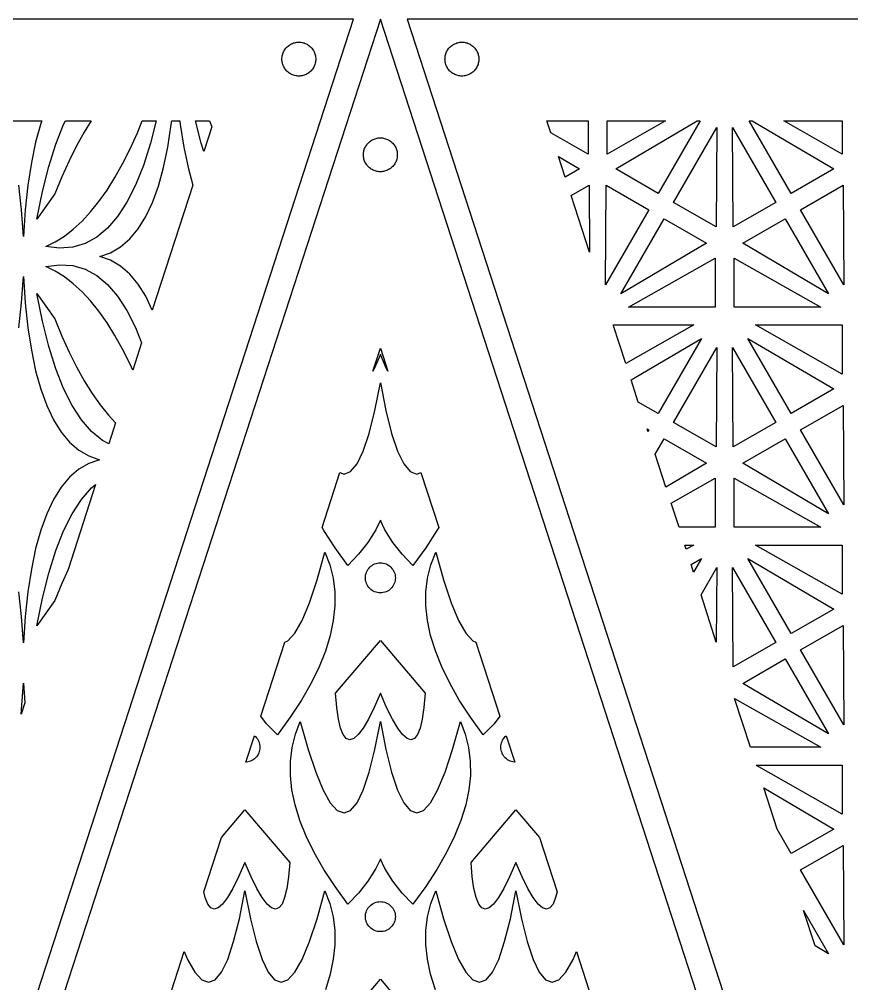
# Model space of a CAD drawing. Header units: metres. Extents: x 20 to 1108, y 20 to 485.
# Drawn here: x 912.1 to 1010.3, y 370.8 to 484.7 of the extents above; entities that cross this region are included whole.
import ezdxf

# ---------------------------------------------------------------- set-up
doc = ezdxf.new("R2010")
doc.units = ezdxf.units.M

msp = doc.modelspace()

# ---------------------------------------------------------------- linework, layer by layer
for p, q in [((951.544, 484.652), (801.544, 484.652)), ((876.544, 253.826), (951.544, 484.652)), ((954.698, 484.652), (879.698, 253.826)), ((1029.7, 253.826), (954.698, 484.652)), ((1107.85, 484.652), (957.853, 484.652)), ((957.853, 484.652), (1032.85, 253.826)), ((944, 481.639), (944.108, 481.703)), ((944.108, 481.703), (944.221, 481.76)), ((944.221, 481.76), (944.336, 481.81)), ((944.336, 481.81), (944.454, 481.853)), ((944.454, 481.853), (944.574, 481.888)), ((944.574, 481.888), (944.697, 481.915)), ((944.697, 481.915), (944.821, 481.935)), ((944.821, 481.935), (944.946, 481.946)), ((944.946, 481.946), (945.072, 481.95)), ((945.072, 481.95), (945.197, 481.946)), ((945.197, 481.946), (945.322, 481.935)), ((945.322, 481.935), (945.446, 481.915)), ((945.446, 481.915), (945.569, 481.888)), ((945.569, 481.888), (945.689, 481.853)), ((945.689, 481.853), (945.808, 481.81)), ((945.808, 481.81), (945.924, 481.76)), ((945.924, 481.76), (946.035, 481.703)), ((946.035, 481.703), (946.144, 481.639)), ((963.253, 481.639), (963.361, 481.703)), ((963.361, 481.703), (963.473, 481.76)), ((963.473, 481.76), (963.589, 481.81)), ((963.589, 481.81), (963.707, 481.853)), ((963.707, 481.853), (963.827, 481.888)), ((963.827, 481.888), (963.95, 481.915)), ((963.95, 481.915), (964.074, 481.935)), ((964.074, 481.935), (964.199, 481.946)), ((964.199, 481.946), (964.324, 481.95)), ((964.324, 481.95), (964.45, 481.946)), ((964.45, 481.946), (964.575, 481.935)), ((964.575, 481.935), (964.699, 481.915)), ((964.699, 481.915), (964.822, 481.888)), ((964.822, 481.888), (964.942, 481.853)), ((964.942, 481.853), (965.061, 481.81)), ((965.061, 481.81), (965.176, 481.76)), ((965.176, 481.76), (965.288, 481.703)), ((965.288, 481.703), (965.397, 481.639)), ((943.135, 480.447), (943.17, 480.569)), ((943.17, 480.569), (943.212, 480.687)), ((943.212, 480.687), (943.262, 480.802)), ((943.262, 480.802), (943.319, 480.913)), ((943.319, 480.913), (943.383, 481.022)), ((943.383, 481.022), (943.454, 481.126)), ((943.454, 481.126), (943.53, 481.225)), ((943.53, 481.225), (943.614, 481.319)), ((943.614, 481.319), (943.703, 481.408)), ((943.703, 481.408), (943.797, 481.491)), ((943.797, 481.491), (943.896, 481.569)), ((943.896, 481.569), (944, 481.639)), ((946.144, 481.639), (946.247, 481.569)), ((946.247, 481.569), (946.347, 481.491)), ((946.347, 481.491), (946.441, 481.408)), ((946.441, 481.408), (946.529, 481.319)), ((946.529, 481.319), (946.613, 481.225)), ((946.613, 481.225), (946.689, 481.126)), ((946.689, 481.126), (946.761, 481.022)), ((946.761, 481.022), (946.824, 480.913)), ((946.824, 480.913), (946.882, 480.802)), ((946.882, 480.802), (946.932, 480.687)), ((946.932, 480.687), (946.974, 480.569)), ((946.974, 480.569), (947.009, 480.447)), ((962.388, 480.447), (962.423, 480.569)), ((962.423, 480.569), (962.465, 480.687)), ((962.465, 480.687), (962.515, 480.802)), ((962.515, 480.802), (962.572, 480.913)), ((962.572, 480.913), (962.636, 481.022)), ((962.636, 481.022), (962.707, 481.126)), ((962.707, 481.126), (962.783, 481.225)), ((962.783, 481.225), (962.867, 481.319)), ((962.867, 481.319), (962.955, 481.408)), ((962.955, 481.408), (963.05, 481.491)), ((963.05, 481.491), (963.149, 481.569)), ((963.149, 481.569), (963.253, 481.639)), ((965.397, 481.639), (965.5, 481.569)), ((965.5, 481.569), (965.6, 481.491)), ((965.6, 481.491), (965.693, 481.408)), ((965.693, 481.408), (965.782, 481.319)), ((965.782, 481.319), (965.866, 481.225)), ((965.866, 481.225), (965.942, 481.126)), ((965.942, 481.126), (966.014, 481.022)), ((966.014, 481.022), (966.077, 480.913)), ((966.077, 480.913), (966.135, 480.802)), ((966.135, 480.802), (966.185, 480.687)), ((966.185, 480.687), (966.227, 480.569)), ((966.227, 480.569), (966.262, 480.447)), ((943.072, 479.95), (943.076, 480.075)), ((943.076, 479.824), (943.072, 479.95)), ((943.076, 480.075), (943.088, 480.201)), ((943.088, 479.699), (943.076, 479.824)), ((943.088, 480.201), (943.107, 480.325)), ((943.107, 479.575), (943.088, 479.699)), ((943.107, 480.325), (943.135, 480.447)), ((943.135, 479.453), (943.107, 479.575)), ((943.17, 479.332), (943.135, 479.453)), ((947.009, 479.453), (946.974, 479.332)), ((947.009, 480.447), (947.036, 480.325)), ((947.036, 479.575), (947.009, 479.453)), ((947.036, 480.325), (947.056, 480.201)), ((947.056, 479.699), (947.036, 479.575)), ((947.056, 480.201), (947.067, 480.075)), ((947.067, 479.824), (947.056, 479.699)), ((947.067, 480.075), (947.072, 479.95)), ((947.072, 479.95), (947.067, 479.824)), ((962.324, 479.95), (962.329, 480.075)), ((962.329, 479.824), (962.324, 479.95)), ((962.329, 480.075), (962.341, 480.201)), ((962.341, 479.699), (962.329, 479.824)), ((962.341, 480.201), (962.36, 480.325)), ((962.36, 479.575), (962.341, 479.699)), ((962.36, 480.325), (962.388, 480.447)), ((962.388, 479.453), (962.36, 479.575)), ((962.423, 479.332), (962.388, 479.453)), ((966.262, 479.453), (966.227, 479.332)), ((966.262, 480.447), (966.289, 480.325)), ((966.289, 479.575), (966.262, 479.453)), ((966.289, 480.325), (966.309, 480.201)), ((966.309, 479.699), (966.289, 479.575)), ((966.309, 480.201), (966.32, 480.075)), ((966.32, 479.824), (966.309, 479.699)), ((966.32, 480.075), (966.324, 479.95)), ((966.324, 479.95), (966.32, 479.824)), ((943.212, 479.214), (943.17, 479.332)), ((943.262, 479.099), (943.212, 479.214)), ((943.319, 478.986), (943.262, 479.099)), ((943.383, 478.878), (943.319, 478.986)), ((943.454, 478.775), (943.383, 478.878)), ((943.53, 478.675), (943.454, 478.775)), ((943.614, 478.581), (943.53, 478.675)), ((943.703, 478.492), (943.614, 478.581)), ((943.797, 478.409), (943.703, 478.492)), ((943.896, 478.332), (943.797, 478.409)), ((944, 478.262), (943.896, 478.332)), ((944.108, 478.197), (944, 478.262)), ((946.144, 478.262), (946.035, 478.197)), ((946.247, 478.332), (946.144, 478.262)), ((946.347, 478.409), (946.247, 478.332)), ((946.441, 478.492), (946.347, 478.409)), ((946.529, 478.581), (946.441, 478.492)), ((946.613, 478.675), (946.529, 478.581)), ((946.689, 478.775), (946.613, 478.675)), ((946.761, 478.878), (946.689, 478.775)), ((946.824, 478.986), (946.761, 478.878)), ((946.882, 479.099), (946.824, 478.986)), ((946.932, 479.214), (946.882, 479.099)), ((946.974, 479.332), (946.932, 479.214)), ((962.465, 479.214), (962.423, 479.332)), ((962.515, 479.099), (962.465, 479.214)), ((962.572, 478.986), (962.515, 479.099)), ((962.636, 478.878), (962.572, 478.986)), ((962.707, 478.775), (962.636, 478.878)), ((962.783, 478.675), (962.707, 478.775)), ((962.867, 478.581), (962.783, 478.675)), ((962.955, 478.492), (962.867, 478.581)), ((963.05, 478.409), (962.955, 478.492)), ((963.149, 478.332), (963.05, 478.409)), ((963.253, 478.262), (963.149, 478.332)), ((963.361, 478.197), (963.253, 478.262)), ((965.397, 478.262), (965.288, 478.197)), ((965.5, 478.332), (965.397, 478.262)), ((965.6, 478.409), (965.5, 478.332)), ((965.693, 478.492), (965.6, 478.409)), ((965.782, 478.581), (965.693, 478.492)), ((965.866, 478.675), (965.782, 478.581)), ((965.942, 478.775), (965.866, 478.675)), ((966.014, 478.878), (965.942, 478.775)), ((966.077, 478.986), (966.014, 478.878)), ((966.135, 479.099), (966.077, 478.986)), ((966.185, 479.214), (966.135, 479.099)), ((966.227, 479.332), (966.185, 479.214)), ((944.221, 478.141), (944.108, 478.197)), ((944.336, 478.091), (944.221, 478.141)), ((944.454, 478.048), (944.336, 478.091)), ((944.574, 478.013), (944.454, 478.048)), ((944.697, 477.986), (944.574, 478.013)), ((944.821, 477.966), (944.697, 477.986)), ((944.946, 477.954), (944.821, 477.966)), ((945.072, 477.95), (944.946, 477.954)), ((945.197, 477.954), (945.072, 477.95)), ((945.322, 477.966), (945.197, 477.954)), ((945.446, 477.986), (945.322, 477.966)), ((945.569, 478.013), (945.446, 477.986)), ((945.689, 478.048), (945.569, 478.013)), ((945.808, 478.091), (945.689, 478.048)), ((945.924, 478.141), (945.808, 478.091)), ((946.035, 478.197), (945.924, 478.141)), ((963.473, 478.141), (963.361, 478.197)), ((963.589, 478.091), (963.473, 478.141)), ((963.707, 478.048), (963.589, 478.091)), ((963.827, 478.013), (963.707, 478.048)), ((963.95, 477.986), (963.827, 478.013)), ((964.074, 477.966), (963.95, 477.986)), ((964.199, 477.954), (964.074, 477.966)), ((964.324, 477.95), (964.199, 477.954)), ((964.45, 477.954), (964.324, 477.95)), ((964.575, 477.966), (964.45, 477.954)), ((964.699, 477.986), (964.575, 477.966)), ((964.822, 478.013), (964.699, 477.986)), ((964.942, 478.048), (964.822, 478.013)), ((965.061, 478.091), (964.942, 478.048)), ((965.176, 478.141), (965.061, 478.091)), ((965.288, 478.197), (965.176, 478.141)), ((910.373, 472.652), (914.715, 472.652)), ((914.715, 472.652), (914.602, 472.34)), ((917.296, 472.244), (917.501, 472.652)), ((917.501, 472.652), (920.554, 472.652)), ((920.554, 472.652), (919.727, 471.333)), ((926.01, 471.252), (926.584, 472.652)), ((926.584, 472.652), (928.212, 472.652)), ((928.212, 472.652), (927.552, 470.033)), ((930.012, 472.241), (930.057, 472.652)), ((930.057, 472.652), (931.03, 472.652)), ((931.03, 472.652), (931.074, 472.241)), ((933.535, 470.034), (932.875, 472.652)), ((932.875, 472.652), (934.503, 472.652)), ((934.503, 472.652), (934.796, 471.94)), ((974.828, 471.239), (974.369, 472.652)), ((974.369, 472.652), (979.236, 472.652)), ((979.236, 472.652), (979.236, 468.742)), ((981.469, 472.652), (988.371, 472.652)), ((988.371, 472.652), (981.469, 468.742)), ((981.469, 468.742), (981.469, 472.652)), ((982.483, 466.984), (992.122, 472.652)), ((992.448, 472.652), (987.502, 464.086)), ((992.122, 472.652), (992.448, 472.652)), ((998.257, 472.652), (998.583, 472.652)), ((1003.2, 464.086), (998.257, 472.652)), ((998.583, 472.652), (1008.22, 466.984)), ((1002.33, 472.652), (1009.24, 472.652)), ((1009.24, 468.742), (1002.33, 472.652)), ((1009.24, 472.652), (1009.24, 468.742)), ((914.602, 472.34), (913.996, 470.162)), ((916.371, 469.916), (917.296, 472.244)), ((929.6, 469.569), (930.012, 472.241)), ((931.074, 472.241), (931.487, 469.569)), ((934.796, 471.94), (933.852, 469.033)), ((989.319, 463.036), (994.433, 471.894)), ((994.433, 471.894), (994.337, 460.141)), ((996.273, 471.894), (1001.39, 463.036)), ((996.368, 460.141), (996.273, 471.894)), ((919.727, 471.333), (918.818, 469.708)), ((925.151, 469.358), (926.01, 471.252)), ((953.523, 470.271), (953.627, 470.341)), ((953.627, 470.341), (953.734, 470.405)), ((953.734, 470.405), (953.847, 470.462)), ((953.847, 470.462), (953.962, 470.512)), ((953.962, 470.512), (954.08, 470.554)), ((954.08, 470.554), (954.201, 470.589)), ((954.201, 470.589), (954.323, 470.617)), ((954.323, 470.617), (954.447, 470.636)), ((954.447, 470.636), (954.572, 470.649)), ((954.572, 470.649), (954.698, 470.652)), ((954.698, 470.652), (954.824, 470.649)), ((954.824, 470.649), (954.949, 470.636)), ((954.949, 470.636), (955.073, 470.617)), ((955.073, 470.617), (955.195, 470.589)), ((955.195, 470.589), (955.316, 470.554)), ((955.316, 470.554), (955.435, 470.512)), ((955.435, 470.512), (955.55, 470.462)), ((955.55, 470.462), (955.662, 470.405)), ((955.662, 470.405), (955.77, 470.341)), ((955.77, 470.341), (955.874, 470.271)), ((979.236, 468.742), (974.828, 471.239)), ((913.996, 470.162), (913.487, 467.736)), ((915.535, 467.271), (916.371, 469.916)), ((918.818, 469.708), (917.936, 467.947)), ((924.269, 467.597), (925.151, 469.358)), ((927.552, 470.033), (926.716, 467.389)), ((929.091, 467.143), (929.6, 469.569)), ((931.487, 469.569), (931.996, 467.143)), ((933.852, 469.033), (933.535, 470.034)), ((952.733, 469.027), (952.761, 469.151)), ((952.761, 469.151), (952.796, 469.271)), ((952.796, 469.271), (952.839, 469.388)), ((952.839, 469.388), (952.889, 469.504)), ((952.889, 469.504), (952.945, 469.616)), ((952.945, 469.616), (953.01, 469.725)), ((953.01, 469.725), (953.08, 469.828)), ((953.08, 469.828), (953.157, 469.927)), ((953.157, 469.927), (953.24, 470.022)), ((953.24, 470.022), (953.329, 470.11)), ((953.329, 470.11), (953.424, 470.193)), ((953.424, 470.193), (953.523, 470.271)), ((955.874, 470.271), (955.973, 470.193)), ((955.973, 470.193), (956.067, 470.11)), ((956.067, 470.11), (956.156, 470.022)), ((956.156, 470.022), (956.239, 469.927)), ((956.239, 469.927), (956.316, 469.828)), ((956.316, 469.828), (956.387, 469.725)), ((956.387, 469.725), (956.451, 469.616)), ((956.451, 469.616), (956.508, 469.504)), ((956.508, 469.504), (956.558, 469.388)), ((956.558, 469.388), (956.601, 469.271)), ((956.601, 469.271), (956.636, 469.151)), ((956.636, 469.151), (956.663, 469.027)), ((952.698, 468.652), (952.702, 468.778)), ((952.702, 468.527), (952.698, 468.652)), ((952.702, 468.778), (952.714, 468.903)), ((952.714, 468.402), (952.702, 468.527)), ((952.714, 468.903), (952.733, 469.027)), ((952.733, 468.277), (952.714, 468.402)), ((952.761, 468.155), (952.733, 468.277)), ((952.796, 468.034), (952.761, 468.155)), ((952.839, 467.916), (952.796, 468.034)), ((956.601, 468.034), (956.558, 467.916)), ((956.636, 468.155), (956.601, 468.034)), ((956.663, 468.277), (956.636, 468.155)), ((956.663, 469.027), (956.683, 468.903)), ((956.683, 468.402), (956.663, 468.277)), ((956.683, 468.903), (956.694, 468.778)), ((956.694, 468.527), (956.683, 468.402)), ((956.694, 468.778), (956.698, 468.652)), ((956.698, 468.652), (956.694, 468.527)), ((975.736, 468.444), (978.221, 466.984)), ((976.528, 466.006), (975.736, 468.444)), ((913.487, 467.736), (913.075, 465.064)), ((914.789, 464.309), (915.535, 467.271)), ((917.936, 467.947), (917.078, 466.053)), ((923.36, 465.972), (924.269, 467.597)), ((926.716, 467.389), (925.792, 465.06)), ((928.486, 464.964), (929.091, 467.143)), ((931.996, 467.143), (932.568, 465.084)), ((952.889, 467.801), (952.839, 467.916)), ((952.945, 467.69), (952.889, 467.801)), ((953.01, 467.581), (952.945, 467.69)), ((953.08, 467.478), (953.01, 467.581)), ((953.157, 467.377), (953.08, 467.478)), ((953.24, 467.283), (953.157, 467.377)), ((953.329, 467.194), (953.24, 467.283)), ((953.424, 467.111), (953.329, 467.194)), ((953.523, 467.034), (953.424, 467.111)), ((953.627, 466.964), (953.523, 467.034)), ((953.734, 466.901), (953.627, 466.964)), ((953.847, 466.843), (953.734, 466.901)), ((955.662, 466.901), (955.55, 466.843)), ((955.77, 466.964), (955.662, 466.901)), ((955.874, 467.034), (955.77, 466.964)), ((955.973, 467.111), (955.874, 467.034)), ((956.067, 467.194), (955.973, 467.111)), ((956.156, 467.283), (956.067, 467.194)), ((956.239, 467.377), (956.156, 467.283)), ((956.316, 467.478), (956.239, 467.377)), ((956.387, 467.581), (956.316, 467.478)), ((956.451, 467.69), (956.387, 467.581)), ((956.508, 467.801), (956.451, 467.69)), ((956.558, 467.916), (956.508, 467.801)), ((978.221, 466.984), (976.528, 466.006)), ((987.502, 464.086), (982.483, 466.984)), ((1008.22, 466.984), (1003.2, 464.086)), ((917.078, 466.053), (916.245, 464.024)), ((922.427, 464.481), (923.36, 465.972)), ((953.962, 466.793), (953.847, 466.843)), ((954.08, 466.75), (953.962, 466.793)), ((954.201, 466.715), (954.08, 466.75)), ((954.323, 466.689), (954.201, 466.715)), ((954.447, 466.668), (954.323, 466.689)), ((954.572, 466.656), (954.447, 466.668)), ((954.698, 466.652), (954.572, 466.656)), ((954.824, 466.656), (954.698, 466.652)), ((954.949, 466.668), (954.824, 466.656)), ((955.073, 466.689), (954.949, 466.668)), ((955.195, 466.715), (955.073, 466.689)), ((955.316, 466.75), (955.195, 466.715)), ((955.435, 466.793), (955.316, 466.75)), ((955.55, 466.843), (955.435, 466.793)), ((912.328, 462.143), (912.013, 465.064)), ((913.075, 465.064), (912.76, 462.143)), ((925.792, 465.06), (924.778, 463.049)), ((932.568, 465.084), (927.767, 450.307)), ((927.784, 463.034), (928.486, 464.964)), ((977.233, 463.836), (979.337, 465.05)), ((979.337, 465.05), (979.401, 457.166)), ((981.273, 453.296), (981.368, 465.05)), ((981.368, 465.05), (986.386, 462.153)), ((1004.32, 462.153), (1009.34, 465.05)), ((1009.34, 465.05), (1009.43, 453.296)), ((914.135, 461.043), (914.789, 464.309)), ((916.245, 464.024), (914.135, 461.043)), ((921.468, 463.125), (922.427, 464.481)), ((979.401, 457.166), (977.233, 463.836)), ((920.484, 461.905), (921.468, 463.125)), ((924.778, 463.049), (923.675, 461.354)), ((926.986, 461.351), (927.784, 463.034)), ((994.337, 460.141), (989.319, 463.036)), ((1001.39, 463.036), (996.368, 460.141)), ((912.544, 459.021), (912.328, 462.143)), ((912.76, 462.143), (912.544, 459.021)), ((919.476, 460.819), (920.484, 461.905)), ((923.675, 461.354), (922.484, 459.975)), ((926.091, 459.915), (926.986, 461.351)), ((986.386, 462.153), (981.273, 453.296)), ((1009.43, 453.296), (1004.32, 462.153)), ((918.441, 459.869), (919.476, 460.819)), ((983.089, 452.247), (988.203, 461.104)), ((988.203, 461.104), (993.222, 458.207)), ((997.484, 458.207), (1002.5, 461.104)), ((1002.5, 461.104), (1007.62, 452.247)), ((916.299, 458.374), (917.383, 459.054)), ((917.383, 459.054), (918.441, 459.869)), ((921.203, 458.914), (919.833, 458.169)), ((922.484, 459.975), (921.203, 458.914)), ((925.1, 458.728), (926.091, 459.915)), ((915.199, 457.833), (916.299, 458.374)), ((916.826, 457.629), (915.199, 457.833)), ((919.833, 458.169), (918.375, 457.741)), ((922.826, 457.094), (924.011, 457.787)), ((924.011, 457.787), (925.1, 458.728)), ((993.222, 458.207), (983.089, 452.247)), ((1007.62, 452.247), (997.484, 458.207)), ((918.375, 457.741), (916.826, 457.629)), ((921.554, 456.652), (922.826, 457.094)), ((922.826, 456.21), (921.554, 456.652)), ((915.199, 455.471), (916.826, 455.675)), ((916.826, 455.675), (918.375, 455.564)), ((918.375, 455.564), (919.833, 455.136)), ((924.011, 455.518), (922.826, 456.21)), ((925.1, 454.577), (924.011, 455.518)), ((984.009, 450.653), (994.236, 456.447)), ((994.236, 456.447), (994.236, 450.653)), ((996.469, 450.653), (996.469, 456.447)), ((996.469, 456.447), (1006.7, 450.653)), ((916.299, 454.931), (915.199, 455.471)), ((917.384, 454.25), (916.299, 454.931)), ((919.833, 455.136), (921.203, 454.391)), ((921.203, 454.391), (922.484, 453.329)), ((926.092, 453.39), (925.1, 454.577)), ((912.328, 451.162), (912.544, 454.283)), ((912.544, 454.283), (912.76, 451.162)), ((918.441, 453.435), (917.384, 454.25)), ((919.477, 452.485), (918.441, 453.435)), ((922.484, 453.329), (923.675, 451.951)), ((926.986, 451.953), (926.092, 453.39)), ((914.789, 448.996), (914.135, 452.262)), ((914.135, 452.262), (916.245, 449.281)), ((920.484, 451.4), (919.477, 452.485)), ((912.013, 448.241), (912.328, 451.162)), ((912.76, 451.162), (913.075, 448.241)), ((921.469, 450.179), (920.484, 451.4)), ((923.675, 451.951), (924.778, 450.256)), ((927.767, 450.307), (926.986, 451.953)), ((922.427, 448.823), (921.469, 450.179)), ((924.778, 450.256), (925.792, 448.244)), ((994.236, 450.653), (984.009, 450.653)), ((1006.7, 450.653), (996.469, 450.653)), ((915.535, 446.034), (914.789, 448.996)), ((916.245, 449.281), (917.078, 447.253)), ((923.36, 447.333), (922.427, 448.823)), ((913.075, 448.241), (913.487, 445.569)), ((925.792, 448.244), (926.509, 446.437)), ((982.199, 448.556), (991.696, 448.556)), ((983.675, 444.012), (982.199, 448.556)), ((991.696, 448.556), (983.675, 444.012)), ((999.009, 448.556), (1009.24, 448.556)), ((1009.24, 442.762), (999.009, 448.556)), ((1009.24, 448.556), (1009.24, 442.762)), ((917.078, 447.253), (917.936, 445.358)), ((924.269, 445.707), (923.36, 447.333)), ((926.509, 446.437), (925.471, 443.241)), ((984.305, 442.073), (992.616, 446.962)), ((992.616, 446.962), (987.502, 438.105)), ((998.089, 446.962), (1008.22, 441.002)), ((1003.2, 438.105), (998.089, 446.962)), ((913.487, 445.569), (913.996, 443.143)), ((916.371, 443.389), (915.535, 446.034)), ((917.936, 445.358), (918.818, 443.598)), ((925.151, 443.947), (924.269, 445.707)), ((953.818, 443.112), (954.698, 445.819)), ((954.698, 445.819), (955.578, 443.112)), ((989.319, 437.056), (994.433, 445.912)), ((994.433, 445.912), (994.337, 434.159)), ((996.273, 445.912), (1001.39, 437.056)), ((996.368, 434.159), (996.273, 445.912)), ((954.694, 445.075), (953.959, 443.397)), ((954.697, 445.085), (954.694, 445.093)), ((954.694, 445.093), (954.694, 445.075)), ((954.702, 445.095), (954.697, 445.085)), ((954.702, 445.074), (954.702, 445.095)), ((955.438, 443.397), (954.702, 445.074)), ((913.996, 443.143), (914.602, 440.964)), ((917.296, 441.061), (916.371, 443.389)), ((918.818, 443.598), (919.727, 441.972)), ((925.471, 443.241), (925.151, 443.947)), ((953.959, 443.397), (953.818, 443.112)), ((955.578, 443.112), (955.438, 443.397)), ((919.727, 441.972), (920.66, 440.482)), ((985.153, 439.461), (984.305, 442.073)), ((914.602, 440.964), (915.304, 439.034)), ((918.309, 439.049), (917.296, 441.061)), ((954.049, 438.451), (954.698, 441.732)), ((954.698, 441.732), (955.348, 438.452)), ((1008.22, 441.002), (1003.2, 438.105)), ((920.66, 440.482), (921.619, 439.126)), ((915.304, 439.034), (916.102, 437.351)), ((919.412, 437.354), (918.309, 439.049)), ((921.619, 439.126), (922.602, 437.905)), ((953.371, 435.751), (954.049, 438.451)), ((955.348, 438.452), (956.025, 435.752)), ((987.502, 438.105), (985.153, 439.461)), ((1004.32, 436.172), (1009.34, 439.069)), ((1009.34, 439.069), (1009.43, 427.316)), ((916.102, 437.351), (916.996, 435.915)), ((920.603, 435.975), (919.412, 437.354)), ((922.602, 437.905), (923.443, 437.001)), ((923.443, 437.001), (922.633, 434.507)), ((986.185, 436.288), (986.386, 436.172)), ((986.281, 435.991), (986.185, 436.288)), ((986.386, 436.172), (986.281, 435.991)), ((994.337, 434.159), (989.319, 437.056)), ((1001.39, 437.056), (996.368, 434.159)), ((1009.43, 427.316), (1004.32, 436.172)), ((916.996, 435.915), (917.988, 434.728)), ((921.885, 434.914), (920.603, 435.975)), ((952.669, 433.651), (953.371, 435.751)), ((956.025, 435.752), (956.728, 433.652)), ((987.153, 433.306), (988.203, 435.123)), ((988.203, 435.123), (993.222, 432.226)), ((997.484, 432.226), (1002.5, 435.123)), ((1002.5, 435.123), (1007.62, 426.266)), ((917.988, 434.728), (919.076, 433.787)), ((922.633, 434.507), (921.885, 434.914)), ((919.076, 433.787), (920.262, 433.094)), ((920.262, 433.094), (921.534, 432.652)), ((951.942, 432.151), (952.669, 433.651)), ((956.728, 433.652), (957.454, 432.151)), ((988.422, 429.402), (987.153, 433.306)), ((920.262, 432.21), (919.076, 431.518)), ((921.534, 432.652), (920.262, 432.21)), ((951.19, 431.25), (951.942, 432.151)), ((957.454, 432.151), (958.206, 431.25)), ((993.222, 432.226), (988.422, 429.402)), ((1007.62, 426.266), (997.484, 432.226)), ((917.988, 430.577), (916.996, 429.389)), ((919.076, 431.518), (917.988, 430.577)), ((947.814, 424.63), (949.926, 431.131)), ((949.926, 431.131), (950.412, 430.949)), ((950.412, 430.949), (951.19, 431.25)), ((958.206, 431.25), (958.984, 430.949)), ((958.984, 430.949), (959.471, 431.131)), ((959.471, 431.131), (961.583, 424.63)), ((989.034, 427.52), (994.236, 430.467)), ((994.236, 430.467), (994.236, 424.673)), ((996.469, 424.673), (996.469, 430.467)), ((996.469, 430.467), (1006.7, 424.673)), ((916.996, 429.389), (916.102, 427.953)), ((921.079, 429.723), (917.817, 419.686)), ((919.412, 427.951), (920.603, 429.33)), ((920.603, 429.33), (921.079, 429.723)), ((916.102, 427.953), (915.304, 426.271)), ((918.31, 426.257), (919.412, 427.951)), ((989.959, 424.673), (989.034, 427.52)), ((915.304, 426.271), (914.602, 424.34)), ((917.296, 424.244), (918.31, 426.257)), ((954.694, 425.493), (954.165, 424.387)), ((954.697, 425.5), (954.694, 425.508)), ((954.694, 425.508), (954.694, 425.493)), ((954.702, 425.511), (954.697, 425.5)), ((954.702, 425.49), (954.702, 425.511)), ((955.231, 424.387), (954.702, 425.49)), ((914.602, 424.34), (913.996, 422.162)), ((916.371, 421.916), (917.296, 424.244)), ((948.017, 424.276), (947.814, 424.63)), ((949.341, 422.241), (948.017, 424.276)), ((954.165, 424.387), (953.234, 422.891)), ((956.161, 422.892), (955.231, 424.387)), ((961.379, 424.275), (960.055, 422.24)), ((961.583, 424.63), (961.379, 424.275)), ((994.236, 424.673), (989.959, 424.673)), ((1006.7, 424.673), (996.469, 424.673)), ((953.234, 422.891), (952.129, 421.481)), ((957.268, 421.481), (956.161, 422.892)), ((990.641, 422.574), (991.696, 422.574)), ((990.805, 422.069), (990.641, 422.574)), ((991.696, 422.574), (990.805, 422.069)), ((999.009, 422.574), (1009.24, 422.574)), ((1009.24, 416.78), (999.009, 422.574)), ((1009.24, 422.574), (1009.24, 416.78)), ((913.996, 422.162), (913.487, 419.736)), ((915.535, 419.271), (916.371, 421.916)), ((947.233, 418.451), (948.153, 421.74)), ((948.153, 421.74), (948.729, 420.237)), ((950.854, 420.159), (949.341, 422.241)), ((952.129, 421.481), (950.854, 420.159)), ((958.544, 420.159), (957.268, 421.481)), ((960.055, 422.24), (958.544, 420.159)), ((960.668, 420.238), (961.243, 421.74)), ((961.243, 421.74), (962.163, 418.451)), ((948.729, 420.237), (949.117, 418.671)), ((953.713, 420.173), (953.862, 420.263)), ((953.862, 420.263), (954.021, 420.337)), ((954.021, 420.337), (954.184, 420.397)), ((954.184, 420.397), (954.354, 420.44)), ((954.354, 420.44), (954.524, 420.464)), ((954.524, 420.464), (954.698, 420.474)), ((954.698, 420.474), (954.872, 420.464)), ((954.872, 420.464), (955.044, 420.44)), ((955.044, 420.44), (955.213, 420.397)), ((955.213, 420.397), (955.376, 420.337)), ((955.376, 420.337), (955.534, 420.263)), ((955.534, 420.263), (955.684, 420.173)), ((960.279, 418.671), (960.668, 420.238)), ((991.392, 420.262), (992.616, 420.982)), ((991.684, 419.365), (991.392, 420.262)), ((992.616, 420.982), (991.684, 419.365)), ((998.089, 420.982), (1008.22, 415.022)), ((1003.2, 412.124), (998.089, 420.982)), ((913.487, 419.736), (913.075, 417.063)), ((914.789, 416.309), (915.535, 419.271)), ((917.817, 419.686), (917.078, 418.052)), ((952.96, 419.046), (953.002, 419.214)), ((953.002, 419.214), (953.061, 419.378)), ((953.061, 419.378), (953.135, 419.535)), ((953.135, 419.535), (953.225, 419.685)), ((953.225, 419.685), (953.328, 419.825)), ((953.328, 419.825), (953.444, 419.953)), ((953.444, 419.953), (953.574, 420.07)), ((953.574, 420.07), (953.713, 420.173)), ((955.684, 420.173), (955.822, 420.07)), ((955.822, 420.07), (955.952, 419.953)), ((955.952, 419.953), (956.068, 419.825)), ((956.068, 419.825), (956.172, 419.685)), ((956.172, 419.685), (956.262, 419.535)), ((956.262, 419.535), (956.336, 419.378)), ((956.336, 419.378), (956.395, 419.214)), ((956.395, 419.214), (956.438, 419.045)), ((992.556, 416.681), (994.433, 419.932)), ((994.433, 419.932), (994.361, 411.123)), ((996.273, 419.932), (1001.39, 411.075)), ((996.368, 408.179), (996.273, 419.932)), ((917.078, 418.052), (916.245, 416.023)), ((946.335, 415.75), (947.233, 418.451)), ((949.117, 418.671), (949.316, 417.053)), ((952.926, 418.7), (952.935, 418.874)), ((952.934, 418.526), (952.926, 418.7)), ((952.959, 418.355), (952.934, 418.526)), ((952.935, 418.874), (952.96, 419.046)), ((953.002, 418.186), (952.959, 418.355)), ((953.061, 418.023), (953.002, 418.186)), ((953.135, 417.863), (953.061, 418.023)), ((956.336, 418.022), (956.262, 417.863)), ((956.395, 418.186), (956.336, 418.022)), ((956.437, 418.354), (956.395, 418.186)), ((956.462, 418.526), (956.437, 418.354)), ((956.438, 419.045), (956.463, 418.873)), ((956.471, 418.7), (956.462, 418.526)), ((956.463, 418.873), (956.471, 418.7)), ((960.08, 417.054), (960.279, 418.671)), ((962.163, 418.451), (963.062, 415.751)), ((912.328, 414.142), (912.013, 417.063)), ((913.075, 417.063), (912.76, 414.143)), ((949.316, 417.053), (949.324, 415.382)), ((953.225, 417.715), (953.135, 417.863)), ((953.328, 417.575), (953.225, 417.715)), ((953.444, 417.446), (953.328, 417.575)), ((953.574, 417.329), (953.444, 417.446)), ((953.713, 417.227), (953.574, 417.329)), ((953.862, 417.136), (953.713, 417.227)), ((954.021, 417.062), (953.862, 417.136)), ((954.184, 417.003), (954.021, 417.062)), ((954.353, 416.961), (954.184, 417.003)), ((954.524, 416.937), (954.353, 416.961)), ((954.698, 416.927), (954.524, 416.937)), ((954.872, 416.936), (954.698, 416.927)), ((955.043, 416.961), (954.872, 416.936)), ((955.213, 417.003), (955.043, 416.961)), ((955.376, 417.062), (955.213, 417.003)), ((955.534, 417.136), (955.376, 417.062)), ((955.684, 417.227), (955.534, 417.136)), ((955.822, 417.329), (955.684, 417.227)), ((955.951, 417.445), (955.822, 417.329)), ((956.068, 417.575), (955.951, 417.445)), ((956.172, 417.714), (956.068, 417.575)), ((956.262, 417.863), (956.172, 417.714)), ((960.072, 415.384), (960.08, 417.054)), ((914.135, 413.043), (914.789, 416.309)), ((916.245, 416.023), (914.135, 413.043)), ((945.462, 413.651), (946.335, 415.75)), ((963.062, 415.751), (963.935, 413.651)), ((994.361, 411.123), (992.556, 416.681)), ((949.324, 415.382), (949.143, 413.662)), ((960.254, 413.662), (960.072, 415.384)), ((1008.22, 415.022), (1003.2, 412.124)), ((912.544, 411.021), (912.328, 414.142)), ((912.76, 414.143), (912.544, 411.021)), ((944.612, 412.151), (945.462, 413.651)), ((949.143, 413.662), (948.772, 411.89)), ((960.625, 411.89), (960.254, 413.662)), ((963.935, 413.651), (964.784, 412.151)), ((1004.32, 410.192), (1009.34, 413.088)), ((1009.34, 413.088), (1009.43, 401.335)), ((940.577, 402.36), (943.421, 411.113)), ((943.421, 411.113), (943.787, 411.25)), ((943.787, 411.25), (944.612, 412.151)), ((948.772, 411.89), (948.209, 410.064)), ((949.402, 405.075), (954.698, 411.3)), ((954.698, 411.3), (959.993, 405.075)), ((961.188, 410.065), (960.625, 411.89)), ((964.784, 412.151), (965.609, 411.25)), ((965.609, 411.25), (965.976, 411.113)), ((965.976, 411.113), (968.819, 402.36)), ((948.209, 410.064), (947.456, 408.186)), ((961.94, 408.187), (961.188, 410.065)), ((1001.39, 411.075), (996.368, 408.179)), ((1009.43, 401.335), (1004.32, 410.192)), ((997.484, 406.245), (1002.5, 409.143)), ((1002.5, 409.143), (1007.62, 400.285)), ((947.456, 408.186), (946.513, 406.256)), ((962.884, 406.256), (961.94, 408.187)), ((912.328, 403.162), (912.544, 406.284)), ((912.544, 406.284), (912.705, 403.951)), ((946.513, 406.256), (945.379, 404.275)), ((964.017, 404.276), (962.884, 406.256)), ((1007.62, 400.285), (997.484, 406.245)), ((945.379, 404.275), (944.055, 402.24)), ((949.55, 403.395), (949.402, 405.075)), ((954.694, 405.075), (953.959, 403.397)), ((954.697, 405.085), (954.694, 405.093)), ((954.694, 405.093), (954.694, 405.075)), ((954.702, 405.095), (954.697, 405.085)), ((954.702, 405.074), (954.702, 405.095)), ((955.438, 403.397), (954.702, 405.074)), ((959.993, 405.075), (959.846, 403.395)), ((965.341, 402.241), (964.017, 404.276)), ((998.4, 398.693), (996.528, 404.452)), ((996.528, 404.452), (1006.7, 398.693)), ((912.705, 403.951), (912.269, 402.607)), ((912.269, 402.607), (912.328, 403.162)), ((949.751, 402.02), (949.55, 403.395)), ((953.959, 403.397), (953.277, 402.021)), ((956.119, 402.021), (955.438, 403.397)), ((959.846, 403.395), (959.645, 402.02)), ((941.268, 401.481), (940.577, 402.36)), ((944.055, 402.24), (942.544, 400.159)), ((950.007, 400.949), (949.751, 402.02)), ((953.277, 402.021), (952.648, 400.949)), ((956.747, 400.95), (956.119, 402.021)), ((959.645, 402.02), (959.39, 400.948)), ((966.853, 400.159), (965.341, 402.241)), ((968.819, 402.36), (968.129, 401.481)), ((942.544, 400.159), (941.268, 401.481)), ((944.668, 400.238), (945.244, 401.74)), ((945.244, 401.74), (946.163, 398.451)), ((950.314, 400.187), (950.007, 400.949)), ((952.648, 400.949), (952.074, 400.187)), ((954.049, 398.451), (954.698, 401.732)), ((954.698, 401.732), (955.348, 398.452)), ((957.321, 400.187), (956.747, 400.95)), ((959.39, 400.948), (959.083, 400.187)), ((963.233, 398.451), (964.152, 401.74)), ((964.152, 401.74), (964.729, 400.237)), ((968.129, 401.481), (966.853, 400.159)), ((938.814, 396.933), (939.831, 400.064)), ((939.831, 400.064), (939.952, 399.953)), ((939.952, 399.953), (940.068, 399.825)), ((940.068, 399.825), (940.173, 399.685)), ((944.279, 398.671), (944.668, 400.238)), ((950.675, 399.729), (950.314, 400.187)), ((951.087, 399.576), (950.675, 399.729)), ((951.554, 399.73), (951.087, 399.576)), ((952.074, 400.187), (951.554, 399.73)), ((957.843, 399.73), (957.321, 400.187)), ((958.31, 399.576), (957.843, 399.73)), ((958.722, 399.729), (958.31, 399.576)), ((959.083, 400.187), (958.722, 399.729)), ((964.729, 400.237), (965.117, 398.671)), ((969.224, 399.685), (969.328, 399.825)), ((969.328, 399.825), (969.444, 399.953)), ((969.444, 399.953), (969.565, 400.064)), ((969.565, 400.064), (970.583, 396.934)), ((940.173, 399.685), (940.262, 399.535)), ((940.262, 399.535), (940.336, 399.378)), ((940.336, 399.378), (940.395, 399.214)), ((940.395, 399.214), (940.438, 399.045)), ((940.438, 399.045), (940.463, 398.873)), ((940.463, 398.873), (940.471, 398.7)), ((940.471, 398.7), (940.463, 398.526)), ((944.08, 397.054), (944.279, 398.671)), ((965.117, 398.671), (965.316, 397.053)), ((968.926, 398.7), (968.934, 398.874)), ((968.934, 398.526), (968.926, 398.7)), ((968.934, 398.874), (968.96, 399.046)), ((968.96, 399.046), (969.002, 399.214)), ((969.002, 399.214), (969.061, 399.378)), ((969.061, 399.378), (969.135, 399.535)), ((969.135, 399.535), (969.224, 399.685)), ((1006.7, 398.693), (998.4, 398.693)), ((939.951, 397.445), (939.822, 397.329)), ((940.068, 397.575), (939.951, 397.445)), ((940.172, 397.714), (940.068, 397.575)), ((940.262, 397.863), (940.172, 397.714)), ((940.336, 398.022), (940.262, 397.863)), ((940.395, 398.186), (940.336, 398.022)), ((940.437, 398.354), (940.395, 398.186)), ((940.463, 398.526), (940.437, 398.354)), ((946.163, 398.451), (947.062, 395.751)), ((953.371, 395.751), (954.049, 398.451)), ((955.348, 398.452), (956.025, 395.752)), ((962.335, 395.75), (963.233, 398.451)), ((968.959, 398.355), (968.934, 398.526)), ((969.002, 398.186), (968.959, 398.355)), ((969.061, 398.023), (969.002, 398.186)), ((969.135, 397.863), (969.061, 398.023)), ((969.224, 397.715), (969.135, 397.863)), ((969.328, 397.575), (969.224, 397.715)), ((969.444, 397.446), (969.328, 397.575)), ((969.574, 397.329), (969.444, 397.446)), ((938.872, 396.936), (938.814, 396.933)), ((939.043, 396.961), (938.872, 396.936)), ((939.213, 397.003), (939.043, 396.961)), ((939.377, 397.062), (939.213, 397.003)), ((939.534, 397.136), (939.377, 397.062)), ((939.684, 397.227), (939.534, 397.136)), ((939.822, 397.329), (939.684, 397.227)), ((944.072, 395.384), (944.08, 397.054)), ((965.316, 397.053), (965.324, 395.382)), ((969.713, 397.227), (969.574, 397.329)), ((969.862, 397.136), (969.713, 397.227)), ((970.02, 397.062), (969.862, 397.136)), ((970.184, 397.003), (970.02, 397.062)), ((970.352, 396.961), (970.184, 397.003)), ((970.524, 396.937), (970.352, 396.961)), ((970.583, 396.934), (970.524, 396.937)), ((999.099, 396.543), (999.082, 396.594)), ((999.082, 396.594), (1009.24, 396.594)), ((1009.24, 390.8), (999.099, 396.543)), ((1009.24, 396.594), (1009.24, 390.8)), ((944.254, 393.662), (944.072, 395.384)), ((947.062, 395.751), (947.935, 393.651)), ((952.669, 393.651), (953.371, 395.751)), ((956.025, 395.752), (956.728, 393.652)), ((961.462, 393.651), (962.335, 395.75)), ((965.324, 395.382), (965.143, 393.662)), ((944.626, 391.89), (944.254, 393.662)), ((947.935, 393.651), (948.784, 392.151)), ((951.942, 392.151), (952.669, 393.651)), ((956.728, 393.652), (957.454, 392.151)), ((960.612, 392.151), (961.462, 393.651)), ((965.143, 393.662), (964.771, 391.89)), ((1001.54, 389.015), (999.957, 393.902)), ((999.957, 393.902), (1008.22, 389.04)), ((945.188, 390.065), (944.626, 391.89)), ((948.784, 392.151), (949.609, 391.25)), ((951.19, 391.25), (951.942, 392.151)), ((957.454, 392.151), (958.206, 391.25)), ((959.787, 391.25), (960.612, 392.151)), ((964.771, 391.89), (964.209, 390.064)), ((935.925, 388.039), (938.698, 391.3)), ((938.698, 391.3), (943.994, 385.075)), ((949.609, 391.25), (950.412, 390.949)), ((950.412, 390.949), (951.19, 391.25)), ((958.206, 391.25), (958.984, 390.949)), ((958.984, 390.949), (959.787, 391.25)), ((965.402, 385.075), (970.698, 391.3)), ((970.698, 391.3), (973.472, 388.039)), ((945.94, 388.187), (945.188, 390.065)), ((964.209, 390.064), (963.456, 388.186)), ((1003.2, 386.144), (1001.54, 389.015)), ((1008.22, 389.04), (1003.2, 386.144)), ((933.844, 381.635), (935.925, 388.039)), ((946.884, 386.256), (945.94, 388.187)), ((963.456, 388.186), (962.513, 386.256)), ((973.472, 388.039), (975.553, 381.635)), ((948.017, 384.276), (946.884, 386.256)), ((962.513, 386.256), (961.379, 384.275)), ((1004.32, 384.21), (1009.34, 387.107)), ((1009.34, 387.107), (1009.43, 375.354)), ((938.694, 385.075), (937.959, 383.397)), ((938.698, 385.085), (938.694, 385.093)), ((938.694, 385.093), (938.694, 385.075)), ((938.703, 385.095), (938.698, 385.085)), ((938.703, 385.074), (938.703, 385.095)), ((939.438, 383.397), (938.703, 385.074)), ((943.994, 385.075), (943.846, 383.395)), ((954.694, 385.493), (954.165, 384.387)), ((954.697, 385.5), (954.694, 385.508)), ((954.694, 385.508), (954.694, 385.493)), ((954.702, 385.511), (954.697, 385.5)), ((954.702, 385.49), (954.702, 385.511)), ((955.231, 384.387), (954.702, 385.49)), ((965.55, 383.395), (965.402, 385.075)), ((970.693, 385.075), (969.959, 383.397)), ((970.697, 385.085), (970.693, 385.093)), ((970.693, 385.093), (970.693, 385.075)), ((970.702, 385.095), (970.697, 385.085)), ((970.702, 385.074), (970.702, 385.095)), ((971.438, 383.397), (970.702, 385.074)), ((949.341, 382.241), (948.017, 384.276)), ((954.165, 384.387), (953.234, 382.891)), ((956.161, 382.892), (955.231, 384.387)), ((961.379, 384.275), (960.055, 382.24)), ((1009.43, 375.354), (1004.32, 384.21)), ((937.959, 383.397), (937.277, 382.021)), ((940.119, 382.021), (939.438, 383.397)), ((943.846, 383.395), (943.645, 382.02)), ((953.234, 382.891), (952.129, 381.481)), ((957.268, 381.481), (956.161, 382.892)), ((965.751, 382.02), (965.55, 383.395)), ((969.959, 383.397), (969.277, 382.021)), ((972.119, 382.021), (971.438, 383.397)), ((934.007, 380.949), (933.844, 381.635)), ((937.277, 382.021), (936.649, 380.949)), ((938.049, 378.451), (938.698, 381.732)), ((938.698, 381.732), (939.348, 378.452)), ((940.747, 380.95), (940.119, 382.021)), ((943.645, 382.02), (943.391, 380.948)), ((947.233, 378.451), (948.153, 381.74)), ((948.153, 381.74), (948.729, 380.237)), ((950.854, 380.159), (949.341, 382.241)), ((952.129, 381.481), (950.854, 380.159)), ((958.544, 380.159), (957.268, 381.481)), ((960.055, 382.24), (958.544, 380.159)), ((960.668, 380.238), (961.243, 381.74)), ((961.243, 381.74), (962.163, 378.451)), ((966.006, 380.949), (965.751, 382.02)), ((969.277, 382.021), (968.648, 380.949)), ((970.049, 378.451), (970.698, 381.732)), ((970.698, 381.732), (971.348, 378.452)), ((972.747, 380.95), (972.119, 382.021)), ((975.553, 381.635), (975.39, 380.948)), ((934.314, 380.187), (934.007, 380.949)), ((936.649, 380.949), (936.074, 380.187)), ((941.321, 380.187), (940.747, 380.95)), ((943.391, 380.948), (943.083, 380.187)), ((953.862, 380.263), (954.021, 380.337)), ((954.021, 380.337), (954.184, 380.397)), ((954.184, 380.397), (954.354, 380.44)), ((954.354, 380.44), (954.524, 380.464)), ((954.524, 380.464), (954.698, 380.474)), ((954.698, 380.474), (954.872, 380.464)), ((954.872, 380.464), (955.044, 380.44)), ((955.044, 380.44), (955.213, 380.397)), ((955.213, 380.397), (955.376, 380.337)), ((955.376, 380.337), (955.534, 380.263)), ((966.314, 380.187), (966.006, 380.949)), ((968.648, 380.949), (968.074, 380.187)), ((973.321, 380.187), (972.747, 380.95)), ((975.39, 380.948), (975.083, 380.187)), ((934.675, 379.729), (934.314, 380.187)), ((935.087, 379.576), (934.675, 379.729)), ((935.554, 379.73), (935.087, 379.576)), ((936.074, 380.187), (935.554, 379.73)), ((941.843, 379.73), (941.321, 380.187)), ((942.31, 379.576), (941.843, 379.73)), ((942.722, 379.729), (942.31, 379.576)), ((943.083, 380.187), (942.722, 379.729)), ((948.729, 380.237), (949.117, 378.671)), ((952.96, 379.046), (953.002, 379.214)), ((953.002, 379.214), (953.061, 379.378)), ((953.061, 379.378), (953.135, 379.535)), ((953.135, 379.535), (953.225, 379.685)), ((953.225, 379.685), (953.328, 379.825)), ((953.328, 379.825), (953.444, 379.953)), ((953.444, 379.953), (953.574, 380.07)), ((953.574, 380.07), (953.713, 380.173)), ((953.713, 380.173), (953.862, 380.263)), ((955.534, 380.263), (955.684, 380.173)), ((955.684, 380.173), (955.822, 380.07)), ((955.822, 380.07), (955.952, 379.953)), ((955.952, 379.953), (956.068, 379.825)), ((956.068, 379.825), (956.172, 379.685)), ((956.172, 379.685), (956.262, 379.535)), ((956.262, 379.535), (956.336, 379.378)), ((956.336, 379.378), (956.395, 379.214)), ((956.395, 379.214), (956.438, 379.045)), ((960.279, 378.671), (960.668, 380.238)), ((966.675, 379.729), (966.314, 380.187)), ((967.087, 379.576), (966.675, 379.729)), ((967.554, 379.73), (967.087, 379.576)), ((968.074, 380.187), (967.554, 379.73)), ((973.843, 379.73), (973.321, 380.187)), ((974.31, 379.576), (973.843, 379.73)), ((974.722, 379.729), (974.31, 379.576)), ((975.083, 380.187), (974.722, 379.729)), ((1006.02, 375.243), (1004.66, 379.422)), ((1004.66, 379.422), (1007.62, 374.305)), ((937.371, 375.751), (938.049, 378.451)), ((939.348, 378.452), (940.025, 375.752)), ((946.335, 375.75), (947.233, 378.451)), ((949.117, 378.671), (949.316, 377.053)), ((952.926, 378.7), (952.935, 378.874)), ((952.934, 378.526), (952.926, 378.7)), ((952.959, 378.355), (952.934, 378.526)), ((952.935, 378.874), (952.96, 379.046)), ((953.002, 378.186), (952.959, 378.355)), ((953.061, 378.023), (953.002, 378.186)), ((956.395, 378.186), (956.336, 378.022)), ((956.437, 378.354), (956.395, 378.186)), ((956.462, 378.526), (956.437, 378.354)), ((956.438, 379.045), (956.463, 378.873)), ((956.471, 378.7), (956.462, 378.526)), ((956.463, 378.873), (956.471, 378.7)), ((960.08, 377.054), (960.279, 378.671)), ((962.163, 378.451), (963.062, 375.751)), ((969.371, 375.751), (970.049, 378.451)), ((971.348, 378.452), (972.025, 375.752)), ((949.316, 377.053), (949.324, 375.382)), ((953.135, 377.863), (953.061, 378.023)), ((953.225, 377.715), (953.135, 377.863)), ((953.328, 377.575), (953.225, 377.715)), ((953.444, 377.446), (953.328, 377.575)), ((953.574, 377.329), (953.444, 377.446)), ((953.713, 377.227), (953.574, 377.329)), ((953.862, 377.136), (953.713, 377.227)), ((954.021, 377.062), (953.862, 377.136)), ((954.184, 377.003), (954.021, 377.062)), ((954.353, 376.961), (954.184, 377.003)), ((954.524, 376.937), (954.353, 376.961)), ((954.698, 376.927), (954.524, 376.937)), ((954.872, 376.936), (954.698, 376.927)), ((955.043, 376.961), (954.872, 376.936)), ((955.213, 377.003), (955.043, 376.961)), ((955.376, 377.062), (955.213, 377.003)), ((955.534, 377.136), (955.376, 377.062)), ((955.684, 377.227), (955.534, 377.136)), ((955.822, 377.329), (955.684, 377.227)), ((955.951, 377.445), (955.822, 377.329)), ((956.068, 377.575), (955.951, 377.445)), ((956.172, 377.714), (956.068, 377.575)), ((956.262, 377.863), (956.172, 377.714)), ((956.336, 378.022), (956.262, 377.863)), ((960.072, 375.384), (960.08, 377.054)), ((936.669, 373.651), (937.371, 375.751)), ((940.025, 375.752), (940.728, 373.652)), ((945.462, 373.651), (946.335, 375.75)), ((949.324, 375.382), (949.143, 373.662)), ((960.254, 373.662), (960.072, 375.384)), ((963.062, 375.751), (963.935, 373.651)), ((968.669, 373.651), (969.371, 375.751)), ((972.025, 375.752), (972.728, 373.652)), ((1007.62, 374.305), (1006.02, 375.243)), ((929.683, 368.829), (931.55, 374.577)), ((931.55, 374.577), (931.936, 373.651)), ((931.936, 373.651), (932.785, 372.151)), ((935.942, 372.151), (936.669, 373.651)), ((940.728, 373.652), (941.454, 372.151)), ((944.612, 372.151), (945.462, 373.651)), ((949.143, 373.662), (948.772, 371.89)), ((960.625, 371.89), (960.254, 373.662)), ((963.935, 373.651), (964.784, 372.151)), ((967.942, 372.151), (968.669, 373.651)), ((972.728, 373.652), (973.454, 372.151)), ((976.611, 372.151), (977.461, 373.651)), ((977.461, 373.651), (977.847, 374.577)), ((977.847, 374.577), (979.714, 368.829)), ((932.785, 372.151), (933.61, 371.25)), ((933.61, 371.25), (934.413, 370.949)), ((934.413, 370.949), (935.19, 371.25)), ((935.19, 371.25), (935.942, 372.151)), ((941.454, 372.151), (942.207, 371.25)), ((942.207, 371.25), (942.984, 370.949)), ((942.984, 370.949), (943.787, 371.25)), ((943.787, 371.25), (944.612, 372.151)), ((948.772, 371.89), (948.209, 370.064)), ((949.402, 365.075), (954.698, 371.3)), ((954.698, 371.3), (959.993, 365.075)), ((961.188, 370.065), (960.625, 371.89)), ((964.784, 372.151), (965.609, 371.25)), ((965.609, 371.25), (966.412, 370.949)), ((966.412, 370.949), (967.189, 371.25)), ((967.189, 371.25), (967.942, 372.151)), ((973.454, 372.151), (974.206, 371.25)), ((974.206, 371.25), (974.983, 370.949)), ((974.983, 370.949), (975.786, 371.25)), ((975.786, 371.25), (976.611, 372.151))]:
    msp.add_line(p, q)

doc.saveas('drawing.dxf')
